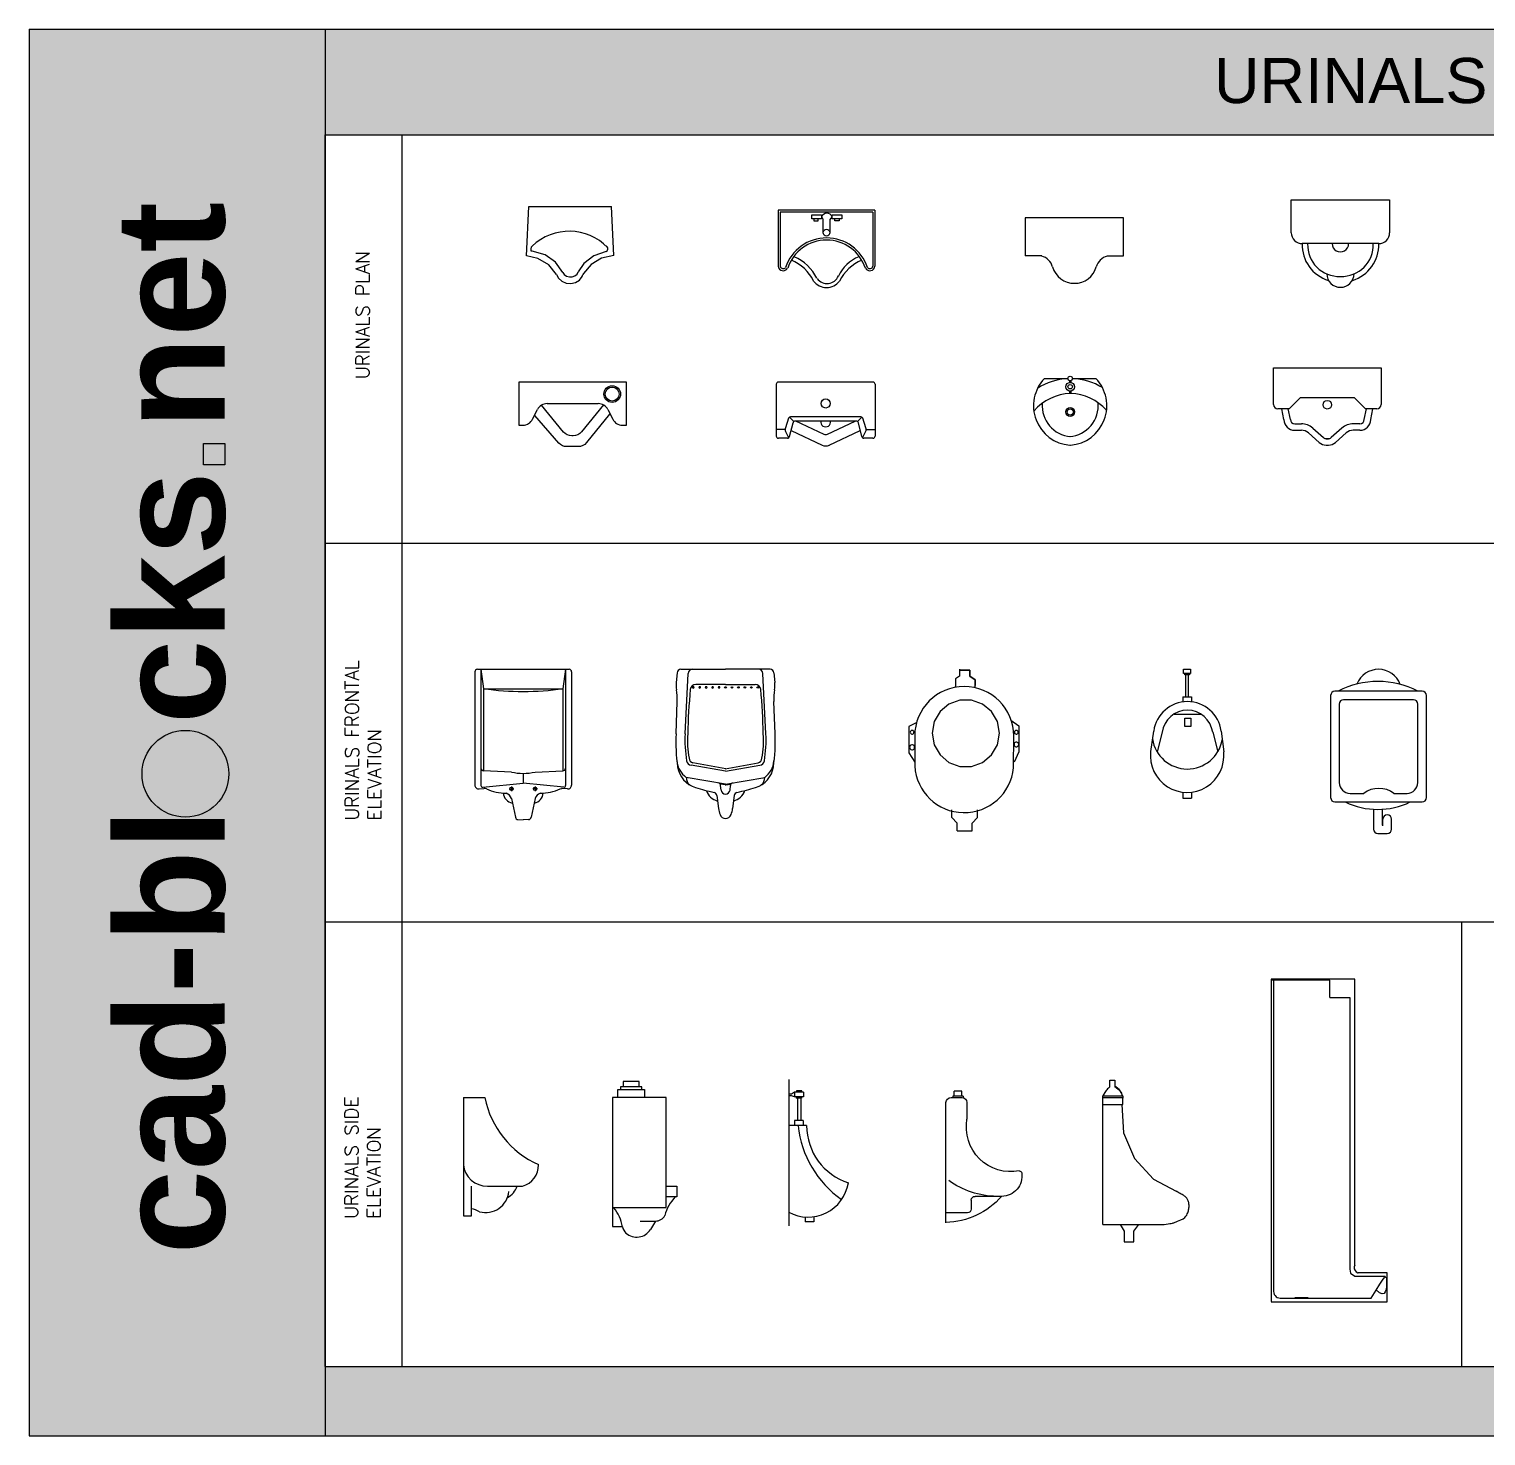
# Model space of a CAD drawing. Header units: millimetres. Extents: x 1373 to 12975, y 214 to 6751.
# Drawn here: x 1373 to 8146, y 214 to 6751 of the extents above; entities that cross this region are included whole.
import ezdxf

# ---------------------------------------------------------------- set-up
doc = ezdxf.new("R2010")
doc.units = ezdxf.units.MM
doc.layers.add('www.cad-blocks.net', color=7, linetype='Continuous')
doc.styles.get("Standard").update_dxf_attribs({"font": 'arial.ttf'})

# ---------------------------------------------------------------- blocks, each defined once
blk = doc.blocks.new('A$C6B186B46')
for p, q in [((0, 0.1288), (0.01, 0.3586)), ((0.01, 0.3586), (0.3952, 0.3586)), ((0.4052, 0.1299), (0.3952, 0.3586)), ((0.0212, 0.1683), (0.0191, 0.1614)), ((0.0191, 0.1614), (0.0198, 0.1544)), ((0.0198, 0.1544), (0.0214, 0.1505)), ((0.0258, 0.174), (0.0212, 0.1683)), ((0.0261, 0.15), (0.0214, 0.1505)), ((0.0854, 0.133), (0.0261, 0.15)), ((0.3692, 0.1481), (0.3126, 0.1291)), ((0.3706, 0.1733), (0.3692, 0.174)), ((0.3692, 0.1481), (0.3737, 0.1512)), ((0.3747, 0.1699), (0.3706, 0.1733)), ((0.3737, 0.1512), (0.3767, 0.1554)), ((0.3773, 0.1654), (0.3747, 0.1699)), ((0.3767, 0.1554), (0.378, 0.1603)), ((0.378, 0.1603), (0.3773, 0.1654)), ((0.0527, 0.1169), (0, 0.1288)), ((0.1035, 0.0864), (0.0527, 0.1169)), ((0.1347, 0.0988), (0.0854, 0.133)), ((0.1395, 0.0421), (0.1035, 0.0864)), ((0.168, 0.0516), (0.1347, 0.0988)), ((0.2667, 0.0938), (0.2401, 0.0539)), ((0.2994, 0.089), (0.2645, 0.0469)), ((0.3126, 0.1291), (0.2667, 0.0938)), ((0.3483, 0.1178), (0.2994, 0.089)), ((0.4052, 0.1299), (0.3483, 0.1178)), ((0.1395, 0.0421), (0.1487, 0.0242)), ((0.1487, 0.0242), (0.1642, 0.0102)), ((0.1642, 0.0102), (0.1841, 0.0018)), ((0.168, 0.0516), (0.1752, 0.0415)), ((0.1752, 0.0415), (0.1859, 0.0342)), ((0.1841, 0.0018), (0.206, 0)), ((0.1859, 0.0342), (0.1987, 0.0306)), ((0.1987, 0.0306), (0.2121, 0.0312)), ((0.206, 0), (0.2273, 0.005)), ((0.2121, 0.0312), (0.2244, 0.0359)), ((0.2244, 0.0359), (0.2343, 0.044)), ((0.2273, 0.005), (0.2453, 0.0163)), ((0.2343, 0.044), (0.2401, 0.0539)), ((0.2453, 0.0163), (0.258, 0.0324)), ((0.258, 0.0324), (0.262, 0.0421)), ((0.2645, 0.0469), (0.262, 0.0421))]:
    blk.add_line(p, q)
blk.add_arc((0.1975, -0.0062), 0.2489, 44.03033, 133.60778)
blk = doc.blocks.new('A$C5BD07FE8')
at = {"linetype": 'ByBlock'}
for p, q in [((0, 0.4572), (0.1524, 0.4572)), ((0, 0), (0, 0.4572)), ((0.2032, 0.4064), (0.2032, 0.0508)), ((0.1524, 0), (0, 0))]:
    blk.add_line(p, q, dxfattribs=at)
for centre, radius, start, end in [((0.1524, 0.4064), 0.0508, 0, 90), ((0.2096, 0.235), 0.1716, 16.60688, 92.1211), ((0.2096, 0.235), 0.1462, 357.8789, 92.1211), ((0.3429, 0.2286), 0.0635, 271.07073, 88.92927), ((0.2032, 0.2286), 0.0381, 270, 90), ((0.2096, 0.2223), 0.1462, 267.8789, 2.1211), ((0.2096, 0.2223), 0.1716, 267.8789, 343.39312), ((0.1524, 0.0508), 0.0508, 270, 0)]:
    blk.add_arc(centre, radius, start, end, dxfattribs=at)
blk = doc.blocks.new('A$C3D6D6089')
at = {"linetype": 'ByBlock'}
for p, q in [((0.1778, 0.4572), (0, 0.4572)), ((0, 0.4572), (0, 0)), ((0.1778, 0.381), (0.1778, 0.4572)), ((0.1778, 0.0762), (0.1778, 0)), ((0, 0), (0.1778, 0))]:
    blk.add_line(p, q, dxfattribs=at)
for centre, radius, start, end in [((0.2477, 0.4), 0.0724, 195.25512, 254.74488), ((0.199, 0.2286), 0.1058, 286.26021, 73.73979), ((0.2477, 0.0571), 0.0724, 105.25512, 164.74488)]:
    blk.add_arc(centre, radius, start, end, dxfattribs=at)
blk = doc.blocks.new('A$C0F520C1C')
for p, q in [((0.45, 0.3604), (0, 0.3604)), ((0, 0.3604), (0, 0.0994)), ((0.44, 0.3504), (0.01, 0.3504)), ((0.01, 0.3504), (0.01, 0.0994)), ((0.1565, 0.3389), (0.201, 0.3389)), ((0.1565, 0.3196), (0.1565, 0.3389)), ((0.201, 0.3389), (0.201, 0.3272)), ((0.2515, 0.3389), (0.296, 0.3389)), ((0.2515, 0.3279), (0.2515, 0.3389)), ((0.296, 0.3389), (0.296, 0.3196)), ((0.44, 0.3504), (0.44, 0.0994)), ((0.45, 0.3604), (0.45, 0.0994)), ((0.201, 0.3196), (0.1565, 0.3196)), ((0.166, 0.3196), (0.166, 0.3096)), ((0.166, 0.3096), (0.186, 0.3096)), ((0.186, 0.3096), (0.186, 0.3196)), ((0.201, 0.3303), (0.201, 0.3196)), ((0.2092, 0.2527), (0.2092, 0.3183)), ((0.2404, 0.316), (0.2404, 0.2529)), ((0.2515, 0.3196), (0.2515, 0.3297)), ((0.296, 0.3196), (0.2515, 0.3196)), ((0.2636, 0.3096), (0.2636, 0.3196)), ((0.2836, 0.3096), (0.2636, 0.3096)), ((0.2836, 0.3196), (0.2836, 0.3096))]:
    blk.add_line(p, q)
blk.add_circle((0.2248, 0.2553), 0.0156)
for centre, radius, start, end in [((0.2264, 0.3188), 0.0267, 19.90934, 161.51993), ((0.2264, 0.3388), 0.0267, 198.48007, 230.02876), ((0.2264, 0.3388), 0.0267, 301.56379, 340.09066), ((0.225, 0.0304), 0.2005, 18.35618, 161.64382), ((0.225, 0.0304), 0.1905, 18.35618, 161.64382), ((-0.0157, -0.0573), 0.2204, 27.19691, 65.73866), ((0.4447, -0.0256), 0.183, 112.4406, 154.32294), ((0.0236, 0.1023), 0.0238, 187.01624, 329.76709), ((0.0237, 0.102), 0.0139, 190.68618, 322.32004), ((-0.0204, -0.0624), 0.2073, 26.57223, 66.73936), ((0.4731, -0.0652), 0.211, 113.62875, 153.05965), ((0.4264, 0.1023), 0.0238, 210.23291, 352.98376), ((0.4263, 0.102), 0.0139, 217.67996, 349.31382), ((0.225, 0.0745), 0.0745, 216.32107, 323.67893), ((0.2272, 0.0756), 0.0569, 216.00515, 337.99414)]:
    blk.add_arc(centre, radius, start, end)
blk = doc.blocks.new('A$C76A5756F')
at = {"color": 7}
blk.add_blockref('A$C0F520C1C', (0, -0.0013), dxfattribs=at)
blk = doc.blocks.new('A$C32C26043')
for p, q in [((0.5, 0.3), (0, 0.3)), ((0, 0.3), (0, 0.1)), ((0.5, 0.1), (0.5, 0.3)), ((0.0638, 0.1276), (0.0862, 0.1724)), ((0.1309, 0.2), (0.3691, 0.2)), ((0.4138, 0.1724), (0.4362, 0.1276)), ((0, 0.1), (0.0191, 0.1)), ((0.4809, 0.1), (0.5, 0.1))]:
    blk.add_line(p, q)
for points in [[(0.4218, 0.1507), (0.315, 0.0186, -0.226469), (0.2761, 0), (0.2227, 0, -0.216022), (0.1851, 0.017), (0.0737, 0.1441)], [(0.3927, 0.1941), (0.2911, 0.0685, -0.226332), (0.2523, 0.05), (0.2462, 0.05, -0.223493), (0.2077, 0.0681), (0.1047, 0.1926)]]:
    blk.add_lwpolyline(points, format="xyb")
for radius in [0.0388, 0.0323]:
    blk.add_circle((0.434, 0.2444), radius)
for centre, start, end in [((0.1309, 0.15), 90, 153.43495), ((0.3691, 0.15), 26.56505, 90), ((0.0191, 0.15), 270, 333.43495), ((0.4809, 0.15), 206.56505, 270)]:
    blk.add_arc(centre, 0.05, start, end)
blk = doc.blocks.new('A$C28634C57')
for p, q in [((0, 0.283), (0, 0.042)), ((0.45, 0.293), (0.01, 0.293)), ((0.46, 0.283), (0.46, 0.042)), ((0.0417, 0.072), (0, 0.072)), ((0.0577, 0.1251), (0.0426, 0.0798)), ((0.0819, 0.1101), (0.0617, 0.1303)), ((0.0619, 0.0396), (0.0781, 0.1044)), ((0.3928, 0.132), (0.0672, 0.132)), ((0.0689, 0.0678), (0.213, 0)), ((0.3722, 0.112), (0.0878, 0.112)), ((0.0902, 0.113), (0.2215, 0.0513)), ((0.2385, 0.0513), (0.3676, 0.112)), ((0.247, 0), (0.3911, 0.0678)), ((0.3781, 0.1101), (0.3983, 0.1303)), ((0.3981, 0.0396), (0.3819, 0.1044)), ((0.4174, 0.0798), (0.4023, 0.1251)), ((0.4183, 0.072), (0.46, 0.072)), ((0.0522, 0.032), (0.01, 0.032)), ((0.0588, 0.0345), (0.0437, 0.0646)), ((0.4012, 0.0345), (0.4163, 0.0646)), ((0.45, 0.032), (0.4078, 0.032))]:
    blk.add_line(p, q)
blk.add_circle((0.23, 0.1936), 0.021)
for centre, radius, start, end in [((0.01, 0.283), 0.01, 90, 180), ((0.45, 0.283), 0.01, 0, 90), ((0.0616, 0.0735), 0.02, 161.56505, 206.56505), ((0.0672, 0.122), 0.01, 90, 161.56505), ((0.0878, 0.102), 0.01, 90, 165.96376), ((0.23, 0.1075), 0.0225, 168.46304, 11.53696), ((0.3722, 0.102), 0.01, 14.03624, 90), ((0.3928, 0.122), 0.01, 18.43495, 90), ((0.3984, 0.0735), 0.02, 333.43495, 18.43495), ((0.01, 0.042), 0.01, 180, 270), ((0.0522, 0.042), 0.01, 270, 345.96376), ((0.23, 0.0362), 0.04, 244.79888, 295.20112), ((0.23, 0.0693), 0.02, 244.79888, 295.20112), ((0.4078, 0.042), 0.01, 194.03624, 270), ((0.45, 0.042), 0.01, 270, 0)]:
    blk.add_arc(centre, radius, start, end)
blk = doc.blocks.new('A$C317801B0')
for p, q in [((0.0505, 0.3099), (0.1601, 0.3099)), ((0.167, 0.2996), (0.167, 0.2915)), ((0.1731, 0.2996), (0.1731, 0.2916)), ((0.1808, 0.3099), (0.2905, 0.3099)), ((0.167, 0.2514), (0.167, 0.2397)), ((0.1731, 0.2513), (0.1731, 0.2399))]:
    blk.add_line(p, q)
for centre, radius in [((0.1705, 0.2715), 0.0203), ((0.1705, 0.3099), 0.0103), ((0.1705, 0.2715), 0.0103), ((0.1705, 0.1541), 0.0203), ((0.1705, 0.1541), 0.0143)]:
    blk.add_circle(centre, radius)
for centre, radius, start, end in [((0.1839, 0.1833), 0.1839, 136.51674, 265.29297), ((0.1789, 0.0078), 0.3022, 93.56524, 122.03941), ((0.157, 0.1833), 0.1839, 274.70703, 43.48326), ((0.1664, 0.0088), 0.3011, 59.19826, 87.25301), ((0.1789, 0.0078), 0.2322, 91.60377, 139.73716), ((0.1659, 0.0078), 0.2322, 41.68292, 88.39623), ((0.1839, 0.1833), 0.1439, 175.68344, 265.29297), ((0.157, 0.1833), 0.1439, 274.70703, 5.52965), ((0.1705, 0.0199), 0.02, 265.29297, 274.70703)]:
    blk.add_arc(centre, radius, start, end)
blk = doc.blocks.new('A$C2A7B0396')
for p, q in [((0, 0.359), (0.5, 0.359)), ((0, 0.1892), (0, 0.359)), ((0.5, 0.359), (0.5, 0.1892)), ((0.123, 0.22), (0.0722, 0.1692)), ((0.377, 0.22), (0.123, 0.22)), ((0.4278, 0.1692), (0.377, 0.22)), ((0.0722, 0.1692), (0.02, 0.1692)), ((0.0482, 0.1192), (0.0384, 0.1692)), ((0.0782, 0.1192), (0.0684, 0.1692)), ((0.4218, 0.1192), (0.4316, 0.1692)), ((0.48, 0.1692), (0.4278, 0.1692)), ((0.4518, 0.1192), (0.4616, 0.1692)), ((0.0982, 0.0992), (0.1292, 0.0992)), ((0.0982, 0.0692), (0.1292, 0.0692)), ((0.1824, 0.0789), (0.2317, 0.0351)), ((0.3176, 0.0789), (0.2683, 0.0351)), ((0.4018, 0.0992), (0.3708, 0.0992)), ((0.4018, 0.0692), (0.3708, 0.0692)), ((0.1625, 0.0565), (0.2118, 0.0127)), ((0.245, 0.03), (0.255, 0.03)), ((0.255, 0.03), (0.245, 0.03)), ((0.245, 0), (0.255, 0)), ((0.3375, 0.0565), (0.2882, 0.0127))]:
    blk.add_line(p, q)
blk.add_circle((0.25, 0.188), 0.02)
for centre, radius, start, end in [((0.02, 0.1892), 0.02, 180, 270), ((0.48, 0.1892), 0.02, 270, 0), ((0.0982, 0.1192), 0.05, 180, 270), ((0.0982, 0.1192), 0.02, 180, 270), ((0.1292, 0.0192), 0.08, 48.32001, 90), ((0.1292, 0.0192), 0.05, 48.32001, 90), ((0.3708, 0.0192), 0.08, 90, 131.67999), ((0.3708, 0.0192), 0.05, 90, 131.67999), ((0.4018, 0.1192), 0.05, 270, 0), ((0.4018, 0.1192), 0.02, 270, 0), ((0.245, 0.05), 0.05, 228.32001, 270), ((0.245, 0.05), 0.02, 228.32001, 270), ((0.255, 0.05), 0.02, 270, 311.67999), ((0.255, 0.05), 0.05, 270, 311.67999)]:
    blk.add_arc(centre, radius, start, end)
blk = doc.blocks.new('A$C04313B9D')
for p, q in [((0, 0.688), (0, 0.1621)), ((0.012, 0.7), (0.438, 0.7)), ((0.028, 0.7), (0.028, 0.1605)), ((0.028, 0.7), (0.0405, 0.61)), ((0.422, 0.7), (0.4095, 0.61)), ((0.422, 0.7), (0.422, 0.1605)), ((0.45, 0.688), (0.45, 0.1621)), ((0.0405, 0.61), (0.4095, 0.61)), ((0.0405, 0.61), (0.0405, 0.2289)), ((0.4095, 0.61), (0.4095, 0.2289)), ((0.17, 0.2225), (0.0405, 0.2289)), ((0.225, 0.2165), (0.225, 0.1717)), ((0.28, 0.2225), (0.4095, 0.2289)), ((0.0194, 0.1441), (0.0423, 0.1459)), ((0.0367, 0.1525), (0.225, 0.1717)), ((0.0535, 0.1443), (0.0463, 0.1458)), ((0.1589, 0.1448), (0.1811, 0.1448)), ((0.17, 0.1554), (0.17, 0.1346)), ((0.4133, 0.1525), (0.225, 0.1717)), ((0.2911, 0.1448), (0.2689, 0.1448)), ((0.28, 0.1554), (0.28, 0.1346)), ((0.3965, 0.1443), (0.4037, 0.1458)), ((0.4306, 0.1441), (0.4077, 0.1459)), ((0.1703, 0.0996), (0.1884, 0.0123)), ((0.2797, 0.0996), (0.2616, 0.0123)), ((0.2003, 0.002), (0.225, 0)), ((0.2497, 0.002), (0.225, 0))]:
    blk.add_line(p, q)
for centre in [(0.17, 0.1448), (0.28, 0.1448)]:
    blk.add_circle(centre, 0.008)
for centre, radius, start, end in [((0.012, 0.688), 0.012, 90, 180), ((0.438, 0.688), 0.012, 0, 90), ((0.225, 1.9654), 1.3679, 262.24819, 277.75181), ((0.0394, 0.2402), 0.0114, 181.09523, 275.74432), ((0.225, 0.4716), 0.2551, 257.54834, 282.45166), ((0.4106, 0.2402), 0.0114, 264.25568, 358.90477), ((0.018, 0.1621), 0.018, 180, 274.54262), ((0.036, 0.1605), 0.008, 180, 275.22065), ((0.0435, 0.131), 0.015, 78.69007, 94.54262), ((0.1506, 0.3678), 0.2437, 246.52173, 268.73682), ((0.2994, 0.3678), 0.2437, 271.26318, 293.47827), ((0.4065, 0.131), 0.015, 85.45738, 101.30993), ((0.414, 0.1605), 0.008, 264.77935, 0), ((0.432, 0.1621), 0.018, 265.45738, 0), ((0.1844, 0.1305), 0.053, 186.09959, 258.14464), ((0.1329, 0.0865), 0.0396, 19.28748, 71.89129), ((0.2656, 0.1305), 0.053, 281.85536, 353.90041), ((0.3171, 0.0865), 0.0396, 108.10871, 160.71252), ((0.2003, 0.014), 0.012, 188.24632, 270), ((0.2497, 0.014), 0.012, 270, 351.75368)]:
    blk.add_arc(centre, radius, start, end)
blk = doc.blocks.new('A$C15C91409')
at = {"linetype": 'Continuous', "ltscale": 20}
for p, q in [((0.0228, 0.693), (0.2302, 0.693)), ((0.4376, 0.693), (0.2302, 0.693)), ((0.0048, 0.6765), (0.001, 0.6311)), ((0.042, 0.3934), (0.0567, 0.674)), ((0.2302, 0.622), (0.0927, 0.622)), ((0.2302, 0.622), (0.3677, 0.622)), ((0.4184, 0.3934), (0.4037, 0.674)), ((0.4556, 0.6765), (0.4593, 0.6311)), ((0, 0.3936), (0.0056, 0.5435)), ((0.4604, 0.3936), (0.4548, 0.5435)), ((0.2302, 0.219), (0.0702, 0.2472)), ((0.2311, 0.2304), (0.0781, 0.2579)), ((0.2293, 0.2304), (0.3823, 0.2579)), ((0.2302, 0.219), (0.3902, 0.2472)), ((0.0474, 0.1877), (0.0474, 0.1877)), ((0.2302, 0.159), (0.048, 0.1911)), ((0.2281, 0.1558), (0.2051, 0.1599)), ((0.2296, 0.1556), (0.2051, 0.1599)), ((0.2093, 0.1322), (0.2074, 0.1536)), ((0.2093, 0.1322), (0.2074, 0.1536)), ((0.2302, 0.159), (0.4124, 0.1911)), ((0.2323, 0.1558), (0.2553, 0.1599)), ((0.2511, 0.1322), (0.253, 0.1536)), ((0.413, 0.1877), (0.413, 0.1877)), ((0.1896, 0.1074), (0.1976, 0.0463)), ((0.1896, 0.1074), (0.1976, 0.0463)), ((0.2708, 0.1074), (0.2628, 0.0463))]:
    blk.add_line(p, q, dxfattribs=at)
for centre, radius, start, end in [((0.0228, 0.675), 0.018, 90, 175.24115), ((0.0767, 0.673), 0.02, 90, 177), ((0.3837, 0.673), 0.02, 3, 90), ((0.4376, 0.675), 0.018, 4.75885, 90), ((0.1114, 0.6186), 0.1111, 173.53707, 190.50305), ((0.0927, 0.5955), 0.0265, 90, 171.03186), ((0.3677, 0.5955), 0.0265, 8.96814, 90), ((0.349, 0.6186), 0.1111, 349.49695, 6.46293), ((-0.2844, 0.5529), 0.2902, 358.13337, 9.00762), ((2.6081, 0.3502), 2.5538, 174.39477, 179.03568), ((-2.1477, 0.3502), 2.5538, 0.96432, 5.60523), ((0.7448, 0.5529), 0.2902, 170.99238, 181.86663), ((0.7978, 0.355), 0.7987, 177.22901, 188.30088), ((0.6514, 0.367), 0.61, 177.52309, 189.32674), ((0.4654, 0.3579), 0.4123, 175.08545, 190.94617), ((-0.005, 0.3579), 0.4123, 349.05383, 4.91455), ((-0.191, 0.367), 0.61, 350.67326, 2.47691), ((-0.3374, 0.355), 0.7987, 351.69912, 2.77099), ((0.0854, 0.2817), 0.0248, 184.87667, 252.96937), ((0.375, 0.2817), 0.0248, 287.03063, 355.12333), ((0.1042, 0.2745), 0.1006, 184.14859, 236.02102), ((0.1239, 0.257), 0.1177, 188.44638, 253.38647), ((0.0747, 0.2723), 0.0255, 189.32674, 260), ((0.3365, 0.257), 0.1177, 286.61353, 351.55362), ((0.3857, 0.2723), 0.0255, 280, 350.67326), ((0.3514, 0.2756), 0.1042, 305.8168, 355.39284), ((0.0881, 0.1881), 0.0402, 175.62203, 233.99287), ((0.4605, 1.3539), 1.2652, 252.9793, 257.03999), ((0.1949, 0.1525), 0.0125, 5, 80), ((0.1949, 0.1525), 0.0125, 5, 80), ((0.2302, 0.1676), 0.012, 260, 280), ((0.2654, 0.1525), 0.0125, 100, 175), ((-0.0002, 1.3539), 1.2652, 282.96001, 287.0207), ((0.3723, 0.1881), 0.0402, 306.00713, 4.37797), ((0.2152, 0.158), 0.08, 200.6342, 253.91368), ((0.1723, 0.1039), 0.0176, 11.29631, 75.10419), ((0.1723, 0.1039), 0.0176, 11.29631, 75.10419), ((0.2302, 0.134), 0.021, 185, 270), ((0.2302, 0.134), 0.021, 270, 355), ((0.2452, 0.158), 0.08, 286.08632, 339.3658), ((0.2881, 0.1039), 0.0176, 104.89581, 168.70369), ((0.2897, 0.0545), 0.0925, 185.07383, 203.09323), ((0.2897, 0.0545), 0.0925, 185.07383, 203.09323), ((0.2302, 0.027), 0.027, 198.94763, 270), ((0.2302, 0.027), 0.027, 198.94763, 270), ((0.2302, 0.027), 0.027, 270, 341.05237), ((0.1707, 0.0545), 0.0925, 336.90677, 354.92617)]:
    blk.add_arc(centre, radius, start, end, dxfattribs=at)
at = {"linetype": 'Continuous', "ltscale": 20, "extrusion": (0, 0, -1)}
for centre in [(0.0802, 0.609), (0.1102, 0.609), (0.1402, 0.609), (0.1702, 0.609), (0.2002, 0.609)]:
    blk.add_ellipse(centre, major_axis=(-0.00399, 0.00024), ratio=0.75, dxfattribs=at)
at = {"linetype": 'Continuous', "ltscale": 20}
for centre in [(0.2302, 0.609), (0.2602, 0.609), (0.2902, 0.609), (0.3202, 0.609), (0.3502, 0.609), (0.3802, 0.609)]:
    blk.add_ellipse(centre, major_axis=(0.00399, 0.00024), ratio=0.75, dxfattribs=at)
blk = doc.blocks.new('A$C6FCA522F')
for p, q in [((0.2347, 0.7498), (0.2347, 0.7222)), ((0.2347, 0.7498), (0.2347, 0.7222)), ((0.2829, 0.7498), (0.2347, 0.7498)), ((0.2347, 0.7498), (0.2829, 0.7498)), ((0.2348, 0.7537), (0.2348, 0.742)), ((0.2829, 0.7498), (0.2424, 0.7498)), ((0.2829, 0.7222), (0.2829, 0.7498)), ((0.2829, 0.7498), (0.2829, 0.7222)), ((0.2347, 0.7222), (0.217, 0.7092)), ((0.2347, 0.7222), (0.217, 0.7092)), ((0.217, 0.7092), (0.217, 0.671)), ((0.217, 0.7092), (0.217, 0.6788)), ((0.3075, 0.7048), (0.2829, 0.7222)), ((0.2829, 0.7222), (0.3075, 0.7048)), ((0.3075, 0.6688), (0.3075, 0.7048)), ((0.3075, 0.7048), (0.3075, 0.6788)), ((0.2369, 0.6111), (0.1859, 0.5925)), ((0.2912, 0.6111), (0.2369, 0.6111)), ((0.3422, 0.5925), (0.2912, 0.6111)), ((0.1443, 0.5576), (0.1172, 0.5105)), ((0.1859, 0.5925), (0.1443, 0.5576)), ((0.3838, 0.5576), (0.3422, 0.5925)), ((0.4109, 0.5105), (0.3838, 0.5576)), ((0.0326, 0.5048), (0, 0.4874)), ((0, 0.4874), (0, 0.3656)), ((0.1172, 0.5105), (0.1078, 0.4569)), ((0.4203, 0.4569), (0.4109, 0.5105)), ((0.4738, 0.5179), (0.51, 0.4918)), ((0.51, 0.4918), (0.51, 0.37)), ((0.0063, 0.4643), (0.0058, 0.4613)), ((0.0058, 0.4613), (0.0063, 0.4584)), ((0.0078, 0.4669), (0.0063, 0.4643)), ((0.0063, 0.4584), (0.0078, 0.4557)), ((0.0101, 0.4689), (0.0078, 0.4669)), ((0.0078, 0.4557), (0.0101, 0.4538)), ((0.013, 0.4699), (0.0101, 0.4689)), ((0.0101, 0.4538), (0.013, 0.4528)), ((0.016, 0.4699), (0.013, 0.4699)), ((0.013, 0.4528), (0.016, 0.4528)), ((0.0188, 0.4689), (0.016, 0.4699)), ((0.016, 0.4528), (0.0188, 0.4538)), ((0.0212, 0.4669), (0.0188, 0.4689)), ((0.0188, 0.4538), (0.0212, 0.4557)), ((0.0227, 0.4643), (0.0212, 0.4669)), ((0.0212, 0.4557), (0.0227, 0.4584)), ((0.0232, 0.4613), (0.0227, 0.4643)), ((0.0227, 0.4584), (0.0232, 0.4613)), ((0.0267, 0.4439), (0.0271, 0.3047)), ((0.1078, 0.4569), (0.1172, 0.4034)), ((0.4109, 0.4034), (0.4203, 0.4569)), ((0.4859, 0.2959), (0.4869, 0.4439)), ((0.489, 0.4085), (0.4883, 0.4048)), ((0.4909, 0.4118), (0.489, 0.4085)), ((0.491, 0.4643), (0.4905, 0.4613)), ((0.4905, 0.4613), (0.491, 0.4584)), ((0.4937, 0.4142), (0.4909, 0.4118)), ((0.4925, 0.4669), (0.491, 0.4643)), ((0.491, 0.4584), (0.4925, 0.4557)), ((0.4948, 0.4689), (0.4925, 0.4669)), ((0.4925, 0.4557), (0.4948, 0.4538)), ((0.4973, 0.4155), (0.4937, 0.4142)), ((0.4976, 0.4699), (0.4948, 0.4689)), ((0.4948, 0.4538), (0.4976, 0.4528)), ((0.501, 0.4155), (0.4973, 0.4155)), ((0.5007, 0.4699), (0.4976, 0.4699)), ((0.4976, 0.4528), (0.5007, 0.4528)), ((0.5035, 0.4689), (0.5007, 0.4699)), ((0.5007, 0.4528), (0.5035, 0.4538)), ((0.5046, 0.4142), (0.501, 0.4155)), ((0.5058, 0.4669), (0.5035, 0.4689)), ((0.5035, 0.4538), (0.5058, 0.4557)), ((0.5075, 0.4118), (0.5046, 0.4142)), ((0.5073, 0.4643), (0.5058, 0.4669)), ((0.5058, 0.4557), (0.5073, 0.4584)), ((0.5079, 0.4613), (0.5073, 0.4643)), ((0.5073, 0.4584), (0.5079, 0.4613)), ((0.5093, 0.4085), (0.5075, 0.4118)), ((0.51, 0.4048), (0.5093, 0.4085)), ((0, 0.3656), (0.0266, 0.323)), ((0.0035, 0.3958), (0.0028, 0.3918)), ((0.0028, 0.3918), (0.0035, 0.3878)), ((0.0056, 0.3993), (0.0035, 0.3958)), ((0.0035, 0.3878), (0.0056, 0.3843)), ((0.0087, 0.4019), (0.0056, 0.3993)), ((0.0056, 0.3843), (0.0087, 0.3817)), ((0.0125, 0.4033), (0.0087, 0.4019)), ((0.0087, 0.3817), (0.0125, 0.3803)), ((0.0165, 0.4033), (0.0125, 0.4033)), ((0.0125, 0.3803), (0.0165, 0.3803)), ((0.0203, 0.4019), (0.0165, 0.4033)), ((0.0165, 0.3803), (0.0203, 0.3817)), ((0.0234, 0.3993), (0.0203, 0.4019)), ((0.0203, 0.3817), (0.0234, 0.3843)), ((0.0255, 0.3958), (0.0234, 0.3993)), ((0.0234, 0.3843), (0.0255, 0.3878)), ((0.0262, 0.3918), (0.0255, 0.3958)), ((0.0255, 0.3878), (0.0262, 0.3918)), ((0.1172, 0.4034), (0.1443, 0.3563)), ((0.1443, 0.3563), (0.1859, 0.3214)), ((0.3422, 0.3214), (0.3838, 0.3563)), ((0.3838, 0.3563), (0.4109, 0.4034)), ((0.4883, 0.4048), (0.489, 0.4011)), ((0.51, 0.37), (0.4883, 0.3222)), ((0.489, 0.4011), (0.4909, 0.3978)), ((0.4909, 0.3978), (0.4937, 0.3954)), ((0.4937, 0.3954), (0.4973, 0.3941)), ((0.4973, 0.3941), (0.501, 0.3941)), ((0.501, 0.3941), (0.5046, 0.3954)), ((0.5046, 0.3954), (0.5075, 0.3978)), ((0.5075, 0.3978), (0.5093, 0.4011)), ((0.5093, 0.4011), (0.51, 0.4048)), ((0.0279, 0.321), (0.0279, 0.3209)), ((0.1859, 0.3214), (0.2369, 0.3028)), ((0.2369, 0.3028), (0.2912, 0.3028)), ((0.2912, 0.3028), (0.3422, 0.3214)), ((0.1989, 0.0656), (0.1989, 0.1004)), ((0.3183, 0.0656), (0.3183, 0.1004)), ((0.2243, 0.0395), (0.1989, 0.0656)), ((0.2243, 0.0037), (0.2243, 0.0395)), ((0.2243, 0.0037), (0.2932, 0.0037)), ((0.2932, 0.0395), (0.3183, 0.0656)), ((0.2932, 0.0037), (0.2932, 0.0395))]:
    blk.add_line(p, q)
for centre, start, end in [((0.2568, 0.4439), 0, 180), ((0.2568, 0.3178), 183.26579, 354.55583)]:
    blk.add_arc(centre, 0.2301, start, end)
blk.add_solid([(0.2442, 0), (0.2403, 0.0035), (0.2451, 0.0045)])
blk = doc.blocks.new('A$C3FFF5ED2')
for p, q in [((0.1539, 0.598), (0.1861, 0.598)), ((0.1539, 0.5786), (0.1539, 0.598)), ((0.1861, 0.5786), (0.1539, 0.5786)), ((0.1545, 0.598), (0.1861, 0.598)), ((0.1593, 0.5786), (0.181, 0.5786)), ((0.1593, 0.5721), (0.1593, 0.5786)), ((0.181, 0.5721), (0.1593, 0.5721)), ((0.1636, 0.4704), (0.1636, 0.5721)), ((0.1764, 0.4704), (0.1764, 0.5721)), ((0.181, 0.5786), (0.181, 0.5721)), ((0.1861, 0.598), (0.1861, 0.5786)), ((0.15, 0.4704), (0.19, 0.4704)), ((0.15, 0.4704), (0.15, 0.4465)), ((0.19, 0.4704), (0.19, 0.4469)), ((0.109, 0.3902), (0.2339, 0.3902)), ((0.1586, 0.3713), (0.1865, 0.3713)), ((0.1586, 0.3327), (0.1586, 0.3713)), ((0.1865, 0.3713), (0.1865, 0.3327)), ((0.0144, 0.3109), (0, 0.2165)), ((0.0541, 0.3055), (0.0304, 0.2146)), ((0.1865, 0.3327), (0.1586, 0.3327)), ((0.2889, 0.3055), (0.3125, 0.2146)), ((0.3285, 0.3109), (0.34, 0.2146)), ((0.15, 0.027), (0.15, 0)), ((0.15, 0), (0.19, 0)), ((0.19, 0.027), (0.19, 0))]:
    blk.add_line(p, q)
for centre, radius, start, end in [((0.1715, 0.2895), 0.1585, 7.76231, 172.23769), ((0.1715, 0.2895), 0.1185, 7.76231, 172.23769), ((0.1713, 0.2992), 0.1644, 188.67673, 350.10352), ((0.1699, 0.1969), 0.171, 173.4082, 5.95727)]:
    blk.add_arc(centre, radius, start, end)
blk = doc.blocks.new('A$C34350ED0')
for p, q in [((0, 0.6413), (0, 0.1663)), ((0.0129, 0.6626), (0.0129, 0.66)), ((0.0129, 0.6626), (0.0129, 0.66)), ((0.425, 0.6613), (0.02, 0.6613)), ((0.385, 0.6213), (0.06, 0.6213)), ((0.4129, 0.6626), (0.4129, 0.6613)), ((0.445, 0.1663), (0.445, 0.6413)), ((0.04, 0.6013), (0.04, 0.2363)), ((0.405, 0.2363), (0.405, 0.6013)), ((0.02, 0.1463), (0.0677, 0.1463)), ((0.0677, 0.1463), (0.3703, 0.1463)), ((0.09, 0.1863), (0.1537, 0.1863)), ((0.2942, 0.1863), (0.355, 0.1863)), ((0.3703, 0.1463), (0.425, 0.1463)), ((0.199, 0.1116), (0.199, 0.02)), ((0.239, 0.1116), (0.239, 0.04)), ((0.2433, 0.0626), (0.239, 0.0626)), ((0.2433, 0.0626), (0.239, 0.0626)), ((0.2433, 0.04), (0.2433, 0.0663)), ((0.2833, 0.02), (0.2833, 0.0663)), ((0.219, 0), (0.2288, 0)), ((0.2288, 0), (0.2633, 0))]:
    blk.add_line(p, q)
for centre, radius, start, end in [((0.2225, 0.6551), 0.1075, 20.55514, 158.58488), ((0.2198, 0.3028), 0.4035, 62.68104, 117.31896), ((0.02, 0.6413), 0.02, 90, 180), ((0.06, 0.6013), 0.02, 90, 180), ((0.385, 0.6013), 0.02, 0, 90), ((0.425, 0.6413), 0.02, 0, 90), ((0.09, 0.2363), 0.05, 180, 270), ((0.224, 0.0894), 0.1197, 54.06009, 125.93991), ((0.355, 0.2363), 0.05, 270, 0), ((0.02, 0.1663), 0.02, 180, 270), ((0.219, 0.4581), 0.3466, 244.11551, 295.88449), ((0.425, 0.1663), 0.02, 270, 0), ((0.2633, 0.0663), 0.02, 0, 180), ((0.219, 0.02), 0.02, 180, 270), ((0.2412, 0.04), 0.00217, 180, 0), ((0.2633, 0.02), 0.02, 270, 0)]:
    blk.add_arc(centre, radius, start, end)
blk = doc.blocks.new('A$C76DF436B')
for p, q in [((0, 1.5), (0, 0.0012)), ((0.3895, 1.5), (0, 1.5)), ((0.2732, 1.4956), (0.0013, 1.4956)), ((0.0118, 1.4952), (0.0118, 0.0483)), ((0.2732, 1.4956), (0.1352, 1.4956)), ((0.2732, 1.4149), (0.2732, 1.4956)), ((0.3895, 0.1709), (0.3895, 1.5)), ((0.2732, 1.4149), (0.3659, 1.4149)), ((0.3659, 1.4149), (0.3659, 0.152)), ((0.3659, 0.152), (0.3698, 0.1331)), ((0.3895, 0.1709), (0.3868, 0.1625)), ((0.3868, 0.1625), (0.3871, 0.1537)), ((0.3871, 0.1537), (0.3904, 0.1456)), ((0.3904, 0.1456), (0.3964, 0.1391)), ((0.3964, 0.1391), (0.4041, 0.135)), ((0.3698, 0.1331), (0.3895, 0.1189)), ((0.3895, 0.1189), (0.5307, 0.1189)), ((0.4041, 0.135), (0.4051, 0.1347)), ((0.54, 0.1347), (0.4051, 0.1347)), ((0.488, 0.0547), (0.5053, 0.082)), ((0.5053, 0.082), (0.5178, 0.1004)), ((0.5178, 0.1004), (0.5264, 0.1112)), ((0.5264, 0.1112), (0.5318, 0.1152)), ((0.5307, 0.1164), (0.5307, 0.119)), ((0.5318, 0.1152), (0.5348, 0.1135)), ((0.5348, 0.1135), (0.5362, 0.1071)), ((0.5364, 0.0708), (0.5348, 0.0576)), ((0.5362, 0.1071), (0.5367, 0.0971)), ((0.5369, 0.0844), (0.5364, 0.0708)), ((0.5367, 0.0971), (0.5369, 0.0844)), ((0.54, 0), (0.54, 0.1347)), ((0.0004, 0), (0.54, 0)), ((0.0492, 0.018), (0.1095, 0.018)), ((0.1712, 0.0163), (0.1087, 0.0163)), ((0.1101, 0.0198), (0.1712, 0.0198)), ((0.1709, 0.0177), (0.466, 0.0177)), ((0.1712, 0.0198), (0.1712, 0.0163)), ((0.4651, 0.0177), (0.488, 0.0547)), ((0.5044, 0.0423), (0.4881, 0.0558)), ((0.5167, 0.0373), (0.5044, 0.0423)), ((0.5255, 0.0393), (0.5167, 0.0373)), ((0.5313, 0.0466), (0.5255, 0.0393)), ((0.5348, 0.0576), (0.5313, 0.0466))]:
    blk.add_line(p, q)
blk.add_arc((0.0428, 0.0483), 0.031, 180.04346, 282.00648)
blk = doc.blocks.new('A$C717C176E')
for p, q in [((0, 0.5491, -0.3429), (0, 0, -0.3429)), ((0, 0.5491, -0.3429), (0.0998, 0.5491, -0.3429)), ((0.0374, 0, -0.3429), (0.0374, 0.1373, -0.3429)), ((0.1123, 0.1373, -0.3429), (0.2746, 0.1373, -0.3429)), ((0, 0, -0.3429), (0.0374, 0, -0.3429))]:
    blk.add_line(p, q)
for centre, radius, start, end in [((0.5277, 0.6356, -0.3429), 0.4365, 191.42136, 245.89825), ((0.1106, 0.2484, -0.3429), 0.1112, 185.83694, 270.89598), ((0.2496, 0.234, -0.3429), 0.0999, 284.48346, 1.77675), ((0.1643, 0.1643, -0.3429), 0.0895, 296.7887, 342.40757), ((0.1038, 0.1226, -0.3429), 0.1078, 254.82075, 354.54628), ((0.025, -0.0676, -0.3429), 0.0999, 59.57919, 82.82133)]:
    blk.add_arc(centre, radius, start, end)
blk = doc.blocks.new('A$C1AC3141B')
for p, q in [((0.025, 0.6855, -0.3429), (0.1498, 0.6855, -0.3429)), ((0.025, 0.6481, -0.3429), (0.025, 0.6855, -0.3429)), ((0.1373, 0.698, -0.3429), (0.0374, 0.698, -0.3429)), ((0.0374, 0.698, -0.3429), (0.0374, 0.6855, -0.3429)), ((0.1248, 0.7229, -0.3429), (0.0499, 0.7229, -0.3429)), ((0.0499, 0.7229, -0.3429), (0.0499, 0.698, -0.3429)), ((0.1248, 0.698, -0.3429), (0.1248, 0.7229, -0.3429)), ((0.1373, 0.6855, -0.3429), (0.1373, 0.698, -0.3429)), ((0.1498, 0.6855, -0.3429), (0.1498, 0.6481, -0.3429)), ((0.2496, 0.6481, -0.3429), (0, 0.6481, -0.3429)), ((0, 0.6481, -0.3429), (0, 0.049, -0.3429)), ((0.2496, 0.1364, -0.3429), (0.2496, 0.6481, -0.3429)), ((0.2496, 0.2362, -0.3429), (0.2995, 0.2362, -0.3429)), ((0.2995, 0.2362, -0.3429), (0.2995, 0.1863, -0.3429)), ((0, 0.1364, -0.3429), (0.2496, 0.1364, -0.3429)), ((0.2995, 0.1863, -0.3429), (0.2496, 0.1863, -0.3429)), ((0.1296, 0.074, -0.3429), (0.2001, 0.074, -0.3429)), ((0.1997, 0.074, -0.3429), (0.1765, 0.0354, -0.3429)), ((0, 0.049, -0.3429), (0.0463, 0.049, -0.3429))]:
    blk.add_line(p, q)
for centre, radius, start, end in [((-0.1387, 0.0173, -0.3429), 0.1877, 9.16405, 39.33472), ((0.4401, 0.0472, -0.3429), 0.2033, 136.83479, 165.056), ((0.2001, 0.1239, -0.3429), 0.0499, 270, 330.9454), ((0.0959, 0.0552, -0.3429), 0.0499, 189.16405, 228.85178), ((0.1123, 0.074, -0.3429), 0.0749, 228.85178, 328.99728)]:
    blk.add_arc(centre, radius, start, end)
blk = doc.blocks.new('A$C0A3E7B23')
for p, q in [((0, 0.6793), (0, 0)), ((0.0124, 0.6116), (0, 0.6116)), ((0.0271, 0.6203), (0.0124, 0.6116)), ((0.0694, 0.6203), (0.0271, 0.6203)), ((0.0271, 0.6203), (0.0271, 0.5999)), ((0.0612, 0.6264), (0.0362, 0.6264)), ((0.0362, 0.6264), (0.0362, 0.6203)), ((0.0612, 0.6203), (0.0612, 0.6264)), ((0.0694, 0.6203), (0.0694, 0.5999)), ((0.0135, 0.6033), (0, 0.6033)), ((0.0271, 0.5999), (0.0135, 0.6033)), ((0.0694, 0.5999), (0.0271, 0.5999)), ((0.0354, 0.5999), (0.0354, 0.5931)), ((0.0598, 0.5931), (0.0354, 0.5931)), ((0.0409, 0.5931), (0.0409, 0.4899)), ((0.0567, 0.5931), (0.0567, 0.4899)), ((0.0598, 0.5999), (0.0598, 0.5931)), ((0.0276, 0.4892), (0.0276, 0.4657)), ((0.0676, 0.4892), (0.0276, 0.4892)), ((0.0676, 0.4892), (0.0676, 0.4653)), ((0.0832, 0.4653), (0, 0.4653)), ((0.0762, 0.0409), (0.0762, 0.0188)), ((0.1162, 0.0188), (0.0762, 0.0188)), ((0.1162, 0.042), (0.1162, 0.0188))]:
    blk.add_line(p, q)
for centre, radius, start, end in [((0.5255, 0.5184), 0.4852, 186.30316, 234.85518), ((0.3644, 0.4665), 0.2812, 180.23844, 251.96796), ((0.0909, 0.2292), 0.1889, 241.25419, 350.83247)]:
    blk.add_arc(centre, radius, start, end)
blk = doc.blocks.new('B22')
for p, q in [((-0.07476, 0.02458), (-0.03944, 0.02458)), ((-0.07476, 0.00516), (-0.07476, 0.02458)), ((-0.03944, 0.00516), (-0.03944, 0.02458)), ((-0.08064, 0.00104), (-0.08064, -0.00402)), ((-0.08064, 0.00104), (-0.03356, 0.00104)), ((-0.03356, 0.00104), (-0.03356, -0.00402)), ((-0.02473, -0.00485), (-0.0754, -0.00485)), ((-0.09894, -0.02839), (-0.09894, -0.10491)), ((-0.00118, -0.58749), (-0.00118, -0.02839)), ((-0.26016, -0.46395), (-0.23662, -0.46395)), ((-0.23662, -0.46395), (-0.13642, -0.46395)), ((-0.11877, -0.4816), (-0.11877, -0.5228)), ((-0.10111, -0.54046), (-0.00118, -0.54046))]:
    blk.add_line(p, q)
for centre, radius, start, end in [((-0.0754, -0.02839), 0.02354, 90, 180), ((-0.02473, -0.02839), 0.02354, 0, 90), ((-0.30338, -0.14185), 0.20775, 259.21417, 10.24206), ((-0.34167, -0.35768), 0.01177, 92.86795, 171.56403), ((-0.26016, -0.36977), 0.09417, 171.56403, 270), ((-0.23921, -0.08498), 0.37898, 270.39139, 306.322), ((0.01062, -0.22359), 0.36206, 221.59336, 268.21534), ((-0.13642, -0.4816), 0.01766, 0, 90), ((-0.10111, -0.5228), 0.01766, 180, 270)]:
    blk.add_arc(centre, radius, start, end)
blk = doc.blocks.new('52347628')
at = {"xscale": 10, "zscale": 10}
blk.add_blockref('B22', (0.0207, 0.3107), dxfattribs=at)
blk = doc.blocks.new('MING-LT1')
at = {"xscale": 0.1, "zscale": 0.1}
blk.add_blockref('52347628', (-0.0014, 0.2748), dxfattribs=at)
blk = doc.blocks.new('A$C35BC3463')
at = {"xscale": -1}
blk.add_blockref('MING-LT1', (0, 0.002), dxfattribs=at)
blk = doc.blocks.new('A$C4F3E495A')
for p, q in [((0.0331, 0.7197), (0.0331, 0.7511)), ((0.0331, 0.7511), (0.0558, 0.7511)), ((0.0558, 0.7511), (0.0558, 0.7214)), ((0, 0.0808), (0, 0.6782)), ((0, 0.6782), (0.0929, 0.6782)), ((0.0053, 0.6864), (0.001, 0.6782)), ((0.009, 0.6932), (0.0053, 0.6864)), ((0.0121, 0.6985), (0.009, 0.6932)), ((0.0151, 0.7027), (0.0121, 0.6985)), ((0.0183, 0.7065), (0.0151, 0.7027)), ((0.0221, 0.7103), (0.0183, 0.7065)), ((0.0269, 0.7145), (0.0221, 0.7103)), ((0.0331, 0.7197), (0.0269, 0.7145)), ((0.0558, 0.7222), (0.0642, 0.7156)), ((0.0605, 0.7197), (0.0565, 0.7214)), ((0.0768, 0.7079), (0.0605, 0.7197)), ((0.0642, 0.7156), (0.0707, 0.7103)), ((0.0707, 0.7103), (0.0757, 0.7055)), ((0.0757, 0.7055), (0.0797, 0.7008)), ((0.088, 0.6913), (0.0768, 0.7079)), ((0.0797, 0.7008), (0.0831, 0.6954)), ((0.0831, 0.6954), (0.0863, 0.6888)), ((0.0863, 0.6888), (0.0899, 0.6803)), ((0.0913, 0.6782), (0.088, 0.6913)), ((0.0899, 0.6803), (0.0908, 0.6782)), ((0.0929, 0.6782), (0.0929, 0.6679)), ((0, 0.6703), (0.0929, 0.6703)), ((0, 0.6383), (0.0929, 0.6383)), ((0.0888, 0.6383), (0.0958, 0.5062)), ((0.0929, 0.6641), (0.0929, 0.6705)), ((0.0929, 0.6577), (0.0929, 0.6641)), ((0.0929, 0.6383), (0.0929, 0.6577)), ((0.0958, 0.5062), (0.1468, 0.3863)), ((0.1468, 0.3863), (0.2357, 0.291)), ((0.2357, 0.291), (0.3409, 0.2354)), ((0.3484, 0.2309), (0.3409, 0.2354)), ((0.3541, 0.2276), (0.3484, 0.2309)), ((0.3595, 0.2247), (0.3541, 0.2276)), ((0.3645, 0.222), (0.3595, 0.2247)), ((0.369, 0.2194), (0.3645, 0.222)), ((0.3732, 0.217), (0.369, 0.2194)), ((0.377, 0.2146), (0.3732, 0.217)), ((0.3804, 0.2123), (0.377, 0.2146)), ((0.3834, 0.2099), (0.3804, 0.2123)), ((0.3862, 0.2074), (0.3834, 0.2099)), ((0.3886, 0.2049), (0.3862, 0.2074)), ((0.3908, 0.2023), (0.3886, 0.2049)), ((0.3927, 0.1994), (0.3908, 0.2023)), ((0.3944, 0.1965), (0.3927, 0.1994)), ((0.396, 0.1933), (0.3944, 0.1965)), ((0.3949, 0.1346), (0.3967, 0.1395)), ((0.3973, 0.1899), (0.396, 0.1933)), ((0.3967, 0.1395), (0.3981, 0.1443)), ((0.3985, 0.1863), (0.3973, 0.1899)), ((0.3981, 0.1443), (0.3993, 0.149)), ((0.3995, 0.1826), (0.3985, 0.1863)), ((0.3993, 0.149), (0.4002, 0.1535)), ((0.4002, 0.1788), (0.3995, 0.1826)), ((0.4008, 0.1748), (0.4002, 0.1788)), ((0.4002, 0.1535), (0.4008, 0.1579)), ((0.4011, 0.1707), (0.4008, 0.1748)), ((0.4008, 0.1579), (0.4011, 0.1623)), ((0.4013, 0.1665), (0.4011, 0.1707)), ((0.4011, 0.1623), (0.4013, 0.1665)), ((0, 0.0808), (0.2847, 0.0808)), ((0.0812, 0.0808), (0.0998, 0.0494)), ((0.1448, 0.0494), (0.1672, 0.0808)), ((0.2847, 0.0808), (0.295, 0.082)), ((0.295, 0.082), (0.3037, 0.0831)), ((0.3037, 0.0831), (0.3115, 0.0844)), ((0.3115, 0.0844), (0.3183, 0.0856)), ((0.3183, 0.0856), (0.3237, 0.0868)), ((0.3237, 0.0868), (0.3278, 0.0878)), ((0.3278, 0.0878), (0.3302, 0.0886)), ((0.3476, 0.095), (0.3626, 0.1012)), ((0.3626, 0.1012), (0.3736, 0.1072)), ((0.3736, 0.1072), (0.3815, 0.1131)), ((0.3815, 0.1131), (0.3868, 0.1187)), ((0.3868, 0.1187), (0.3904, 0.1242)), ((0.3904, 0.1242), (0.3929, 0.1295)), ((0.3929, 0.1295), (0.3949, 0.1346)), ((0.0998, 0.0494), (0.0998, 0)), ((0.0998, 0), (0.1448, 0)), ((0.1448, 0), (0.1448, 0.0494))]:
    blk.add_line(p, q)
at = {"color": 7}
blk.add_line((0.3302, 0.0886), (0.3476, 0.095), dxfattribs=at)
blk = doc.blocks.new('FORMAT')
at = {"layer": 'www.cad-blocks.net', "true_color": 0x444444}
blk.add_hatch(color=250, dxfattribs=at).paths.add_polyline_path([(2749.5, 6750.8), (1373, 6750.8), (1373, 214.1), (2749.5, 214.1)])
at = {"layer": 'www.cad-blocks.net', "true_color": 0x546d8e}
h = blk.add_hatch(color=155, dxfattribs=at)
h.set_gradient(color1=(68, 68, 68), color2=(84, 109, 142), tint=1)
h.paths.add_polyline_path([(2749.5, 6750.8), (2749.5, 6260.1), (12975.1, 6260.1), (12975.1, 6750.8)])
for points in [[(2184.4, 4825), (2184.4, 4726.5), (2283.1, 4726.5), (2283.1, 4825)], [(1897.9, 3290.7, 1), (2301.5, 3290.7, 1)]]:
    blk.add_hatch(color=155, dxfattribs=at).paths.add_polyline_path(points)
h = blk.add_hatch(color=155, dxfattribs=at)
h.set_gradient(color1=(68, 68, 68), color2=(84, 109, 142), tint=1)
h.paths.add_polyline_path([(2749.5, 536), (2749.5, 214.1), (12975.1, 214.1), (12975.1, 536)])
at = {"layer": 'www.cad-blocks.net', "color": 250, "true_color": 0x444444}
for p, q in [((1373, 6750.8), (2749.5, 6750.8)), ((1373, 6750.8), (1373, 214.1)), ((2749.5, 6750.8), (2749.5, 214.1)), ((1373, 214.1), (2749.5, 214.1))]:
    blk.add_line(p, q, dxfattribs=at)
at = {"layer": 'www.cad-blocks.net'}
blk.add_line((2749.5, 6750.8), (2749.5, 214.1), dxfattribs=at)
at = {"layer": 'www.cad-blocks.net', "color": 155, "true_color": 0x546d8e}
for p, q in [((2749.5, 6750.8), (12975.1, 6750.8)), ((2749.5, 536), (2749.5, 6260.1)), ((2749.5, 6260.1), (12975.1, 6260.1)), ((2749.5, 6260.1), (12975.1, 6260.1)), ((2749.5, 6260.1), (2749.5, 536)), ((2749.5, 6260.1), (12975.1, 6260.1)), ((3105.7, 6260.1), (3105.7, 536)), ((2749.5, 4362.4), (12975.1, 4362.4)), ((2749.5, 2602.4), (12975.1, 2602.4)), ((8033.3, 2602.4), (8033.3, 536)), ((2749.5, 536), (12975.1, 536)), ((2749.5, 536), (12975.1, 536)), ((2749.5, 536), (12975.1, 536)), ((2749.5, 536), (12975.1, 536)), ((2749.5, 214.1), (12975.1, 214.1))]:
    blk.add_line(p, q, dxfattribs=at)
blk.add_lwpolyline([(2184.4, 4726.5), (2184.4, 4825), (2283.1, 4825), (2283.1, 4726.5)], close=True, dxfattribs=at)
blk.add_circle((2099.7, 3290.7), 201.8, dxfattribs=at)
at = {"layer": 'www.cad-blocks.net', "insert": (6882.1, 6617.1), "char_height": 210, "attachment_point": 1}
blk.add_mtext_dynamic_manual_height_columns('{\\C255;\\c16777215;URINALS}', width=25984.467, gutter_width=12.5, heights=[0], dxfattribs=at)
at = {"layer": 'www.cad-blocks.net', "insert": (1777.5, 1057.2), "char_height": 504, "attachment_point": 1, "rotation": 90}
blk.add_mtext_dynamic_manual_height_columns('{\\fArial|b1|i0|c0|p34;\\C255;\\c16777215;cad-bl  cks net}', width=33614.951, gutter_width=12.5, heights=[0], dxfattribs=at)
at = {"layer": 'www.cad-blocks.net', "color": 155, "true_color": 0x546d8e, "char_height": 62.5, "attachment_point": 1, "rotation": 90}
for s, insert in [('{\\Fsimplex|c0;URINALS PLAN}', (2892.6, 5125.2)), ('{\\Fsimplex|c0;URINALS FRONTAL\\PELEVATION}', (2842.9, 3073.4)), ('{\\Fsimplex|c0;URINALS SIDE\\PELEVATION}', (2840.4, 1223.3))]:
    blk.add_mtext_dynamic_manual_height_columns(s, width=5331.342, gutter_width=12.5, heights=[0], dxfattribs=dict(at, insert=insert))

msp = doc.modelspace()

# ---------------------------------------------------------------- block references
at = {"color": 7, "xscale": 1000, "yscale": 1000, "zscale": 1000}
for name, p in [('A$C6B186B46', (3686.2, 5568.8)), ('A$C76A5756F', (4855.7, 5551.1)), ('A$C2A7B0396', (7159.1, 4817.7)), ('A$C32C26043', (3650.1, 4810.7)), ('A$C28634C57', (4846.6, 4817.7)), ('A$C317801B0', (6042.9, 4817.7)), ('A$C04313B9D', (3445.5, 3076, -342.9)), ('A$C15C91409', (4380.7, 3083, -342.9)), ('A$C6FCA522F', (5464, 3022.3, -342.9)), ('A$C3FFF5ED2', (6587.2, 3178, -342.9)), ('A$C34350ED0', (7424.6, 3013.4, -342.9)), ('A$C76DF436B', (7147.4, 836.5)), ('A$C1AC3141B', (4085.1, 1138.1, 0)), ('A$C0A3E7B23', (4904.7, 1190.3, -342.9)), ('A$C4F3E495A', (6365, 1115.9, -342.9)), ('A$C717C176E', (3391.9, 1237.1, 0)), ('A$C35BC3463', (5635.4, 1203.5, -342.9))]:
    msp.add_blockref(name, p, dxfattribs=at)
at = {"color": 7, "xscale": 1000, "yscale": 1000, "zscale": 1000, "rotation": 270}
for name, p in [('A$C5BD07FE8', (7241.4, 5957.5)), ('A$C3D6D6089', (6004.8, 5874.5))]:
    msp.add_blockref(name, p, dxfattribs=at)
at = {"layer": 'www.cad-blocks.net'}
msp.add_blockref('FORMAT', (0, 0), dxfattribs=at)

doc.saveas('drawing.dxf')
